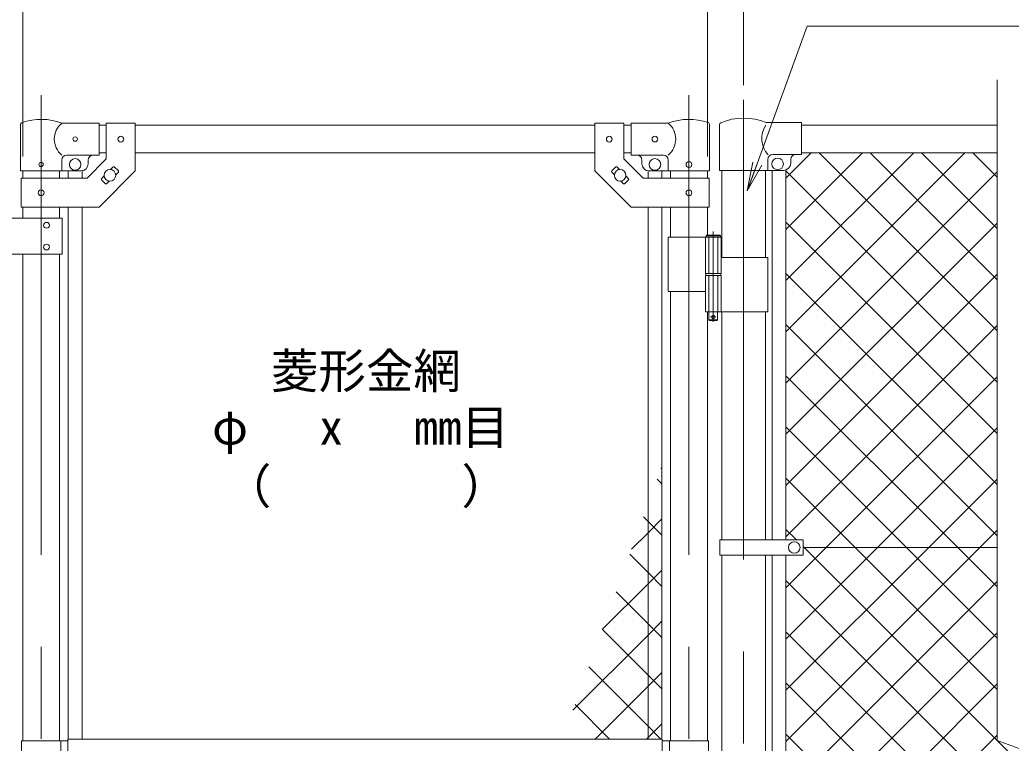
# Model space of a CAD drawing. Units: millimetres, scale not verified. Extents: x -4200 to 4200, y -2970 to 2970.
# Drawn here: x 1243 to 2611, y 708 to 1707 of the extents above; entities that cross this region are included whole.
import ezdxf
from ezdxf.enums import TextEntityAlignment as Align

# ---------------------------------------------------------------- set-up
doc = ezdxf.new("R2010")
doc.units = ezdxf.units.MM
doc.header["$LTSCALE"] = 20
doc.linetypes.add('DASHED', pattern=[7.5, 6, -1.5])
doc.linetypes.add('USER1', pattern=[50.8, 31.75, -6.35, 6.35, -6.35])
for name, color, linetype, lineweight in [('0-1_D-BMK', 2, 'USER1', 13), ('0-2_D-STR1', 1, 'Continuous', 18), ('0-3_D-STR3', 3, 'Continuous', 13), ('0-4_D-STR-DIM', 7, 'Continuous', 9), ('0-5_0', 3, 'Continuous', 18), ('0-6_D-STR-TXT', 7, 'Continuous', 9), ('0-7_D-STR2', 7, 'Continuous', 9)]:
    doc.layers.add(name, color=color, linetype=linetype, lineweight=lineweight)
doc.styles.add('ＭＳ ゴシック', font='')
doc.styles.get('ＭＳ ゴシック').set_extended_font_data('MS Gothic')

# ---------------------------------------------------------------- blocks, each defined once
blk = doc.blocks.new('_Open')
at = {"layer": '0-5_0', "color": 7, "lineweight": 9}
blk.add_line((-20, 3.33), (0, 0), dxfattribs=at)
blk.add_lwpolyline([(-20, -3.33), (0, 0), (-20, 0)], dxfattribs=at)

msp = doc.modelspace()

# ---------------------------------------------------------------- linework, layer by layer
at = {"layer": '0-1_D-BMK'}
for p, q in [((1272.39, 1603.1), (1272.39, -235.29)), ((2166.59, 1603.1), (2166.59, -235.29)), ((2241.99, 1596.61), (2241.99, -320.04)), ((2200.15, 1414.79), (2200.15, 1289.9)), ((2196.52, 1296.87), (2203.78, 1296.87))]:
    msp.add_line(p, q, dxfattribs=at)
at = {"layer": '0-2_D-STR1'}
for p, q in [((1362.39, 1561.37), (1352.39, 1561.37)), ((2036.59, 1561.37), (1402.39, 1561.37)), ((2086.59, 1561.37), (2076.59, 1561.37)), ((2321.99, 1561.37), (2591.99, 1561.37)), ((1362.39, 1523.37), (1352.39, 1523.37)), ((2036.59, 1523.37), (1402.39, 1523.37)), ((2086.59, 1523.37), (2076.59, 1523.37)), ((2321.99, 1523.37), (2591.99, 1523.37)), ((1246.99, 1498.37), (1246.99, 1488.32)), ((1297.79, 1498.37), (1297.79, 1488.32)), ((2141.19, 1498.37), (2141.19, 1488.32)), ((2191.99, 1498.37), (2191.99, 1488.32)), ((2211.74, 1499.07), (2211.74, 1378.87)), ((2272.24, 1499.07), (2272.24, 1378.87)), ((1246.99, 1448.32), (1246.99, 1433.32)), ((1297.79, 1448.32), (1297.79, 1433.32)), ((2141.19, 1448.32), (2141.19, 1406.87)), ((2191.99, 1448.32), (2191.99, 1409.87)), ((1246.99, 1383.32), (1246.99, 711.37)), ((1297.79, 1383.32), (1297.79, 711.37)), ((2141.19, 1331.87), (2141.19, 711.37)), ((2191.99, 1303.87), (2191.99, 711.37)), ((2211.74, 1303.87), (2211.74, 988.87)), ((2272.24, 1303.87), (2272.24, 988.87)), ((2211.74, 967.87), (2211.74, 404.87)), ((2272.24, 967.87), (2272.24, 404.87))]:
    msp.add_line(p, q, dxfattribs=at)
at = {"layer": '0-3_D-STR3'}
for p, q in [((1243.84, 1498.37), (1243.84, 1562.06)), ((1352.39, 1564.37), (1300.94, 1564.37)), ((1352.39, 1564.37), (1352.39, 1520.37)), ((1362.39, 1564.57), (1362.39, 1514.89)), ((1362.39, 1564.57), (1402.39, 1564.57)), ((1402.39, 1564.57), (1402.39, 1498.32)), ((2036.59, 1564.57), (2036.59, 1498.32)), ((2076.59, 1564.57), (2036.59, 1564.57)), ((2076.59, 1564.57), (2076.59, 1514.89)), ((2086.59, 1564.37), (2138.04, 1564.37)), ((2086.59, 1564.37), (2086.59, 1520.37)), ((2195.14, 1498.37), (2195.14, 1562.06)), ((2208.59, 1561.92), (2208.59, 1499.07)), ((2273.12, 1565.07), (2321.99, 1565.07)), ((2321.99, 1521.07), (2321.99, 1565.07)), ((1352.39, 1520.37), (1307.94, 1520.37)), ((2086.59, 1520.37), (2131.04, 1520.37)), ((2282.39, 1521.07), (2321.99, 1521.07)), ((1300.94, 1498.37), (1300.94, 1513.37)), ((1335.82, 1488.32), (1362.39, 1514.89)), ((1337.39, 1513.37), (1337.39, 1508.37)), ((2103.16, 1488.32), (2076.59, 1514.89)), ((2101.59, 1513.37), (2101.59, 1508.37)), ((2138.04, 1498.37), (2138.04, 1513.37)), ((2275.39, 1514.07), (2275.39, 1499.07)), ((2306.99, 1509.07), (2306.99, 1514.07)), ((1243.84, 1498.37), (1300.94, 1498.37)), ((1300.94, 1498.37), (1327.39, 1498.37)), ((1309.89, 1498.37), (1309.89, 1488.32)), ((1328.89, 1498.37), (1328.89, 1488.32)), ((1355.72, 1487.72), (1359.44, 1491.44)), ((1368.27, 1500.27), (1371.99, 1503.98)), ((1373.4, 1503.98), (1379.06, 1498.33)), ((1375.34, 1493.2), (1379.06, 1496.91)), ((2065.58, 1503.98), (2059.92, 1498.33)), ((2063.64, 1493.2), (2059.92, 1496.91)), ((2070.71, 1500.27), (2066.99, 1503.98)), ((2083.26, 1487.72), (2079.54, 1491.44)), ((2110.09, 1498.37), (2110.09, 1488.32)), ((2138.04, 1498.37), (2111.59, 1498.37)), ((2129.09, 1498.37), (2129.09, 1488.32)), ((2195.14, 1498.37), (2138.04, 1498.37)), ((2208.59, 1499.07), (2296.99, 1499.07)), ((2281.34, 988.87), (2281.34, 1499.07)), ((2300.34, 988.87), (2300.34, 1499.65)), ((1244.69, 1488.32), (1335.82, 1488.32)), ((1244.69, 1488.32), (1244.69, 1448.32)), ((1355.72, 1486.31), (1361.38, 1480.65)), ((1362.79, 1480.65), (1366.51, 1484.37)), ((2076.19, 1480.65), (2072.47, 1484.37)), ((2083.26, 1486.31), (2077.6, 1480.65)), ((2194.29, 1488.32), (2103.16, 1488.32)), ((2194.29, 1488.32), (2194.29, 1448.32)), ((1309.89, 1448.32), (1309.89, 713.87)), ((1328.89, 1448.32), (1328.89, 713.87)), ((2110.09, 1448.32), (2110.09, 713.87)), ((2129.09, 1448.32), (2129.09, 713.87)), ((1301.39, 1433.32), (1181.39, 1433.32)), ((1301.39, 1433.32), (1301.39, 1383.32)), ((2191.15, 1409.87), (2209.15, 1409.87)), ((2210.15, 1408.87), (2209.15, 1409.87)), ((2138.04, 1406.87), (2138.04, 1331.87)), ((2138.04, 1406.87), (2210.95, 1406.87)), ((2189.35, 1406.87), (2189.35, 1356.87)), ((2210.15, 1408.87), (2190.15, 1408.87)), ((2210.15, 1408.87), (2210.15, 1406.87)), ((2210.95, 1406.87), (2210.95, 1356.87)), ((1301.39, 1383.32), (1181.39, 1383.32)), ((2210.95, 1378.87), (2275.29, 1378.87)), ((2275.29, 1378.87), (2275.29, 1303.87)), ((2189.35, 1356.87), (2210.95, 1356.87)), ((2189.65, 1356.87), (2189.65, 1353.87)), ((2210.65, 1356.87), (2210.65, 1353.87)), ((2189.35, 1353.87), (2210.95, 1353.87)), ((2189.35, 1353.87), (2189.35, 1303.87)), ((2189.65, 1353.87), (2210.65, 1353.87)), ((2210.95, 1353.87), (2210.95, 1303.87)), ((2138.04, 1331.87), (2189.24, 1331.87)), ((2189.35, 1303.87), (2275.29, 1303.87)), ((2194.15, 1303.87), (2194.15, 1292.87)), ((2195.15, 1291.87), (2194.15, 1292.87)), ((2195.15, 1291.87), (2205.15, 1291.87)), ((2205.15, 1291.87), (2206.15, 1292.87)), ((2209.19, 988.87), (2209.19, 967.87)), ((2209.19, 988.87), (2323.99, 988.87)), ((2323.99, 988.87), (2323.99, 967.87)), ((2591.99, 978.37), (2323.99, 978.37)), ((2209.19, 967.87), (2323.99, 967.87)), ((2281.34, 404.87), (2281.34, 967.87)), ((2300.34, 404.87), (2300.34, 967.87)), ((1309.49, 713.87), (2129.49, 713.87)), ((1309.49, 692.87), (1309.49, 713.87)), ((2129.49, 658.87), (2129.49, 713.87)), ((1245.39, 711.37), (1245.39, 692.87)), ((1245.39, 711.37), (1309.49, 711.37)), ((1299.39, 711.37), (1299.39, 692.87)), ((2193.59, 711.37), (2129.49, 711.37)), ((2139.59, 711.37), (2139.59, 661.37)), ((2193.59, 711.37), (2193.59, 661.37))]:
    msp.add_line(p, q, dxfattribs=at)
at = {"layer": '0-3_D-STR3', "linetype": 'DASHED'}
for p, q in [((2193.85, 1406.87), (2193.85, 1356.87)), ((2206.45, 1406.87), (2206.45, 1356.87)), ((2193.85, 1353.87), (2193.85, 1303.87)), ((2206.45, 1353.87), (2206.45, 1303.87))]:
    msp.add_line(p, q, dxfattribs=at)
at = {"layer": '0-3_D-STR3'}
for points in [[(1244.69, 1448.32), (1352.39, 1448.32), (1402.39, 1498.32)], [(2194.29, 1448.32), (2086.59, 1448.32), (2036.59, 1498.32)], [(2191.15, 1409.87), (2190.15, 1408.87), (2190.15, 1406.87)], [(2206.15, 1303.87), (2206.15, 1292.87), (2194.15, 1292.87)]]:
    msp.add_lwpolyline(points, dxfattribs=at)
for centre, radius in [((1382.39, 1542.32), 4), ((2056.59, 1542.32), 4), ((2119.59, 1542.37), 4), ((1319.39, 1542.37), 3), ((1272.39, 1507.37), 3), ((1319.39, 1507.37), 8), ((2119.59, 1507.37), 8), ((2166.59, 1507.37), 4), ((2288.99, 1508.07), 8), ((1367.39, 1492.32), 8), ((2071.59, 1492.32), 8), ((1272.39, 1468.32), 4), ((2166.59, 1468.32), 4), ((1279.9, 1423.32), 4), ((1279.9, 1393.32), 4), ((2200.15, 1296.87), 2.5), ((2311.99, 978.37), 8)]:
    msp.add_circle(centre, radius, dxfattribs=at)
for centre, radius, start, end in [((1247.14, 1562.06), 3.3, 109.22051, 180), ((1272.39, 1489.64), 80, 69.0916, 109.22051), ((1319.14, 1542.37), 28.55, 129.59418, 230.40582), ((2166.59, 1489.64), 80, 70.77949, 110.9084), ((2119.84, 1542.37), 28.55, 309.59418, 50.40582), ((2191.84, 1562.06), 3.3, 0, 70.77949), ((2211.89, 1561.92), 3.3, 113.10629, 180), ((2241.99, 1491.37), 80, 67.09875, 113.10629), ((2300.52, 1543.12), 33.4, 146.35914, 222.2959), ((1307.94, 1513.37), 7, 90, 180), ((1344.39, 1513.37), 7, 90, 180), ((2094.59, 1513.37), 7, 0, 90), ((2131.04, 1513.37), 7, 0, 90), ((2282.39, 1514.07), 7, 90, 180), ((2313.99, 1514.07), 7, 90, 180), ((1327.39, 1508.37), 10, 270, 0), ((2111.59, 1508.37), 10, 180, 270), ((2296.99, 1509.07), 10, 270, 0), ((1372.69, 1503.28), 1, 45, 135), ((1378.35, 1497.62), 1, 315, 45), ((2060.63, 1497.62), 1, 135, 225), ((2066.29, 1503.28), 1, 45, 135), ((1356.43, 1487.01), 1, 135, 225), ((1362.09, 1481.36), 1, 225, 315), ((2076.89, 1481.36), 1, 225, 315), ((2082.55, 1487.01), 1, 315, 45)]:
    msp.add_arc(centre, radius, start, end, dxfattribs=at)
at = {"layer": '0-4_D-STR-DIM'}
for p, q in [((2241.99, 1616.61), (2241.99, 1951.37)), ((1246.99, 1518.37), (1246.99, 1831.37)), ((1246.99, 1518.37), (1246.99, 1831.37)), ((2191.99, 1518.37), (2191.99, 1831.37)), ((2591.99, 712.02), (2591.99, 1624.37)), ((2627.23, 699.19), (2591.99, 712.02))]:
    msp.add_line(p, q, dxfattribs=at)
at = {"layer": '0-6_D-STR-TXT'}
msp.add_lwpolyline([(2862.89, 1698.46), (2329.73, 1698.46), (2247.8, 1472.73)], dxfattribs=at)
at = {"layer": '0-7_D-STR2'}
for p, q in [((2300.34, 1488.31), (2335.4, 1523.37)), ((2300.34, 1417.6), (2406.11, 1523.37)), ((2300.34, 1346.89), (2476.82, 1523.37)), ((2300.34, 1276.18), (2547.53, 1523.37)), ((2591.99, 1277.45), (2346.08, 1523.37)), ((2591.99, 1348.16), (2416.79, 1523.37)), ((2591.99, 1418.87), (2487.5, 1523.37)), ((2591.99, 1489.59), (2558.21, 1523.37)), ((2591.99, 1206.74), (2300.34, 1498.39)), ((2300.34, 1205.47), (2591.99, 1497.12)), ((2591.99, 1136.03), (2300.34, 1427.68)), ((2300.34, 1134.76), (2591.99, 1426.41)), ((2591.99, 1065.32), (2300.34, 1356.97)), ((2300.34, 1064.05), (2591.99, 1355.7)), ((2591.99, 994.61), (2300.34, 1286.26)), ((2300.34, 993.34), (2591.99, 1284.99)), ((2537.52, 978.37), (2300.34, 1215.55)), ((2356.08, 978.37), (2591.99, 1214.27)), ((2466.81, 978.37), (2300.34, 1144.84)), ((2426.79, 978.37), (2591.99, 1143.56)), ((2127.81, 1087.3), (2129.09, 1088.58)), ((2129.09, 1066.14), (2122.51, 1072.73)), ((2396.1, 978.37), (2300.34, 1074.13)), ((2497.51, 978.37), (2591.99, 1072.85)), ((2110.09, 1014.43), (2103.64, 1020.89)), ((2110.09, 998.87), (2129.09, 1017.87)), ((2129.09, 995.43), (2110.09, 1014.43)), ((2087.35, 976.13), (2110.09, 998.87)), ((2314.89, 988.87), (2300.34, 1003.42)), ((2568.22, 978.37), (2591.99, 1002.14)), ((2300.34, 922.62), (2356.08, 978.37)), ((2300.34, 851.91), (2426.79, 978.37)), ((2300.34, 781.2), (2497.51, 978.37)), ((2300.34, 710.49), (2568.22, 978.37)), ((2591.99, 782.48), (2396.1, 978.37)), ((2591.99, 853.19), (2466.81, 978.37)), ((2591.99, 923.9), (2537.52, 978.37)), ((2110.09, 943.72), (2084.77, 969.04)), ((2110.09, 928.16), (2129.09, 947.16)), ((2129.09, 924.72), (2110.09, 943.72)), ((2558.77, 674.28), (2300.34, 932.71)), ((2300.34, 639.78), (2591.99, 931.43)), ((2046.88, 864.95), (2110.09, 928.16)), ((2110.09, 873.01), (2065.9, 917.2)), ((2110.09, 857.45), (2129.09, 876.45)), ((2110.09, 802.3), (2047.03, 865.36)), ((2129.09, 854.01), (2110.09, 873.01)), ((2006.42, 753.78), (2110.09, 857.45)), ((2591.99, 570.35), (2300.34, 862)), ((2300.34, 569.07), (2591.99, 860.72)), ((2110.09, 786.74), (2129.09, 805.74)), ((2129.09, 783.3), (2110.09, 802.3)), ((2037.22, 713.87), (2110.09, 786.74)), ((2591.99, 499.64), (2300.34, 791.29)), ((2300.34, 498.36), (2591.99, 790.01)), ((2057.1, 713.87), (2009.29, 761.68)), ((2110.09, 716.03), (2129.09, 735.03)), ((2107.93, 713.87), (2110.09, 716.03)), ((2591.99, 428.92), (2300.34, 720.57)), ((2300.34, 427.65), (2591.99, 719.3))]:
    msp.add_line(p, q, dxfattribs=at)
for points in [[(2610.61, 693.15), (2325.39, 978.37), (2323.99, 979.77)], [(2127.81, 713.87), (2110.09, 731.59), (2028.16, 813.52)]]:
    msp.add_lwpolyline(points, dxfattribs=at)

# ---------------------------------------------------------------- block references
at = {"layer": '0-6_D-STR-TXT', "xscale": 2, "yscale": 2, "rotation": 250.05227}
msp.add_blockref('_Open', (2247.12, 1470.85), dxfattribs=at)

# ---------------------------------------------------------------- texts
at = {"layer": '0-6_D-STR-TXT', "style": 'ＭＳ ゴシック'}
for s, p in [('菱形金網', (1589.54, 1183.77)), ('φ\u3000 x\u3000 mm目', (1508.32, 1106.18)), ('（\u3000\u3000\u3000\u3000）', (1524.57, 1024.53))]:
    msp.add_text(s, height=48.09, dxfattribs=at).set_placement(p, align=Align.BOTTOM_LEFT)

doc.saveas('drawing.dxf')
